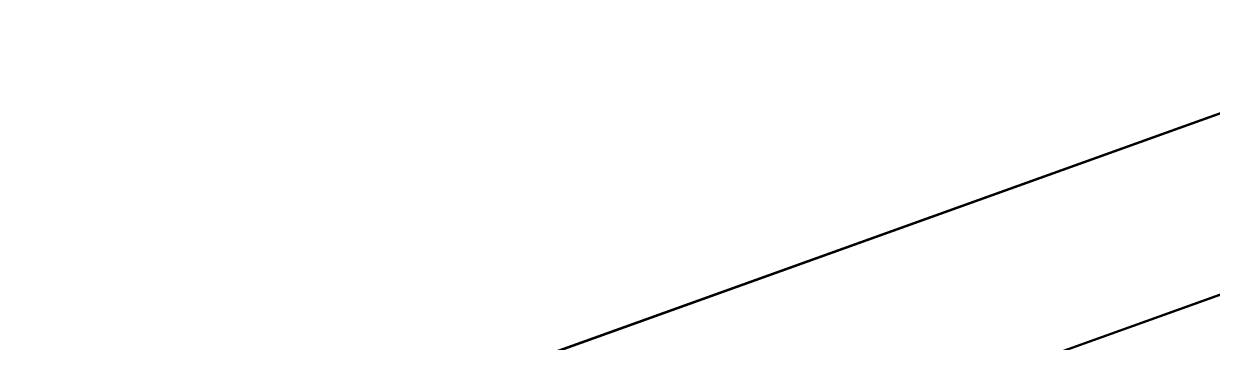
# Model space of a CAD drawing. Header units: metres. Extents: x -902 to -724, y 0 to 650.
# Drawn here: x -896.293 to -895.703, y 591.141 to 591.299 of the extents above; entities that cross this region are included whole.
import ezdxf

# ---------------------------------------------------------------- set-up
doc = ezdxf.new("R2010")
doc.units = ezdxf.units.M
doc.layers.add('D-BDGE-FRAMING', color=7, linetype='Continuous', lineweight=50)
doc.layers.add('D-BDGE-GEN-MOD', color=7, linetype='Continuous', lineweight=35)

# ---------------------------------------------------------------- blocks, each defined once
blk = doc.blocks.new('08_ADC_Barrier_Precast_T2D_MBP-02-B - MBP-02-B-7218689-3D VIEW')
at = {"layer": 'D-BDGE-GEN-MOD'}
blk.add_line((-895.3313, 591.29648), (-898.59298, 590.12616), dxfattribs=at)
at = {"layer": 'D-BDGE-GEN-MOD', "color": 7, "true_color": 0xf8f8f8}
blk.add_line((-895.58887, 591.29422), (-898.62256, 590.20571), dxfattribs=at)
blk = doc.blocks.new('Upstand North - Upstand North-7372798-3D VIEW')
at = {"layer": 'D-BDGE-FRAMING', "color": 254, "true_color": 0xd7d7d7}
for p, q in [((-895.57447, 591.29948), (-898.62279, 590.20738)), ((-895.43766, 591.25848), (-898.59323, 590.12795))]:
    blk.add_line(p, q, dxfattribs=at)

msp = doc.modelspace()

# ---------------------------------------------------------------- block references
at = {"layer": 'D-BDGE-FRAMING', "color": 254, "true_color": 0xd7d7d7}
msp.add_blockref('Upstand North - Upstand North-7372798-3D VIEW', (0, 0), dxfattribs=at)
at = {"layer": 'D-BDGE-GEN-MOD'}
msp.add_blockref('08_ADC_Barrier_Precast_T2D_MBP-02-B - MBP-02-B-7218689-3D VIEW', (0, 0), dxfattribs=at)

doc.saveas('drawing.dxf')
